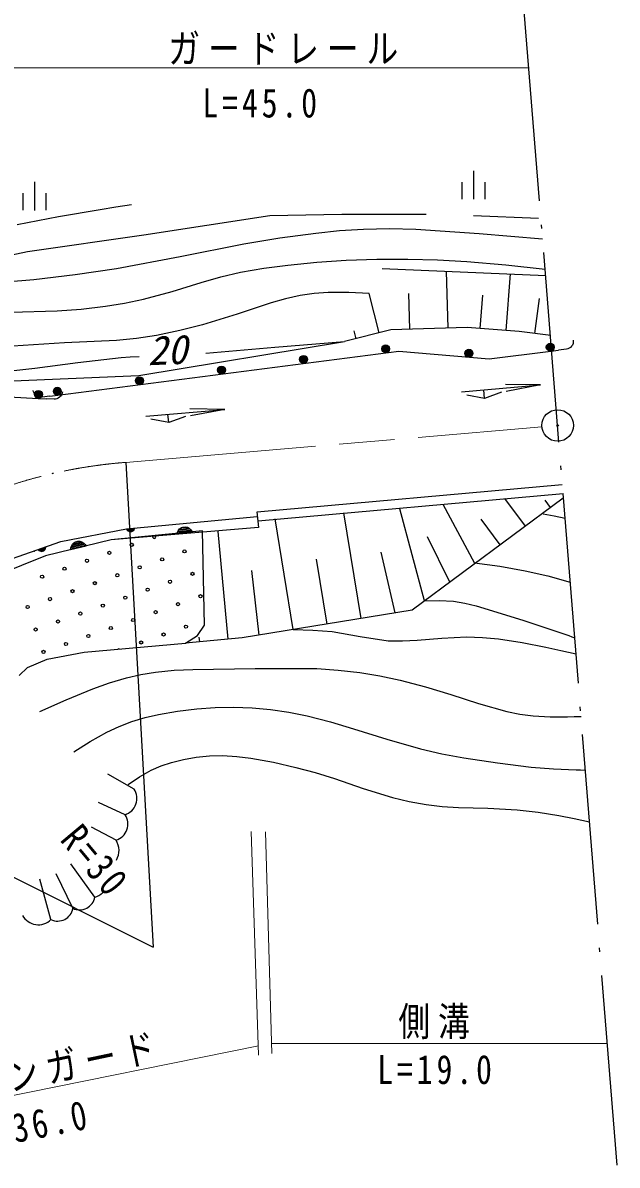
# Model space of a CAD drawing. Units: millimetres, scale not verified. Extents: x 67898 to 707898, y 1591 to 361591.
# Drawn here: x 511974 to 549456, y 243115 to 315153 of the extents above; entities that cross this region are included whole.
import ezdxf
from ezdxf.enums import TextEntityAlignment as Align

# ---------------------------------------------------------------- set-up
doc = ezdxf.new("R2010")
doc.units = ezdxf.units.MM
doc.header["$LTSCALE"] = 1000
doc.linetypes.add('CHAIN', pattern=[18.5, 12, -1.5, 3.5, -1.5])
doc.linetypes.add('LONG_DASHED_DOTTED', pattern=[15.25, 12, -1.5, 0.25, -1.5])
for name, color, linetype, lineweight in [('M-BGD', 7, 'Continuous', 25), ('M-BMK', 2, 'CHAIN', 13), ('M-BMK-LINE', 2, 'LONG_DASHED_DOTTED', 25), ('M-BMK-SRVR', 3, 'Continuous', 25), ('M-OTRS', 6, 'Continuous', 25), ('M-STR-HTXT', 7, 'Continuous', 13)]:
    doc.layers.add(name, color=color, linetype=linetype, lineweight=lineweight)
doc.styles.add('ＭＳ ゴシック', font='')
doc.styles.get('ＭＳ ゴシック').set_extended_font_data('MS Gothic')

msp = doc.modelspace()

# ---------------------------------------------------------------- linework, layer by layer
at = {"layer": 'M-BGD'}
for p, q in [((540387, 305826), (540387, 304026)), ((512702, 305127), (512702, 303327)), ((539667, 305110), (539667, 304030)), ((541107, 305110), (541107, 304030)), ((511982, 304412), (511982, 303332)), ((513422, 304412), (513422, 303332)), ((514218, 302936), (516854, 303386)), ((516854, 303386), (517834, 303544)), ((517834, 303544), (518823, 303703)), ((511607, 302429), (514218, 302936)), ((519602, 301782), (527549, 303004)), ((527549, 303004), (532090, 303092)), ((532090, 303092), (537418, 303092)), ((540387, 303004), (544492, 302830)), ((530446, 301874), (528180, 301564)), ((531946, 302028), (530446, 301874)), ((533449, 302123), (531946, 302028)), ((535103, 302156), (533449, 302123)), ((536750, 302129), (535103, 302156)), ((540756, 301854), (536750, 302129)), ((544755, 301520), (540756, 301854)), ((512266, 300734), (519602, 301782)), ((525912, 301193), (521904, 300389)), ((528180, 301564), (525912, 301193)), ((506502, 299511), (512266, 300734)), ((521904, 300389), (517888, 299646)), ((525707, 299425), (527183, 299680)), ((527183, 299680), (528679, 299878)), ((528679, 299878), (530517, 300061)), ((530517, 300061), (532371, 300185)), ((532371, 300185), (534309, 300253)), ((534309, 300253), (536260, 300260)), ((536260, 300260), (538118, 300210)), ((538118, 300210), (539974, 300101)), ((539974, 300101), (542444, 299882)), ((542444, 299882), (544908, 299624)), ((515280, 299269), (512661, 298952)), ((517888, 299646), (515280, 299269)), ((523216, 298771), (524455, 299128)), ((524455, 299128), (525707, 299425)), ((534640, 299667), (544968, 299220)), ((538799, 295905), (538688, 299491)), ((542461, 295756), (542730, 299317)), ((512661, 298952), (510880, 298798)), ((521400, 298216), (523216, 298771)), ((518386, 297470), (519579, 297722)), ((519579, 297722), (521400, 298216)), ((528545, 297758), (527631, 297504)), ((529463, 297951), (528545, 297758)), ((530353, 298078), (529463, 297951)), ((531238, 298143), (530353, 298078)), ((532535, 298144), (531238, 298143)), ((533824, 298085), (532535, 298144)), ((534454, 295607), (533824, 298085)), ((536390, 295831), (536320, 298090)), ((540822, 295880), (540981, 297985)), ((544273, 295570), (544548, 297766)), ((511213, 296906), (514138, 296991)), ((514138, 296991), (515661, 297105)), ((515661, 297105), (517190, 297279)), ((517190, 297279), (518386, 297470)), ((527631, 297504), (525486, 296774)), ((523310, 296098), (521867, 295742)), ((525486, 296774), (523310, 296098)), ((520398, 295441), (519142, 295249)), ((521867, 295742), (520398, 295441)), ((535186, 295793), (532256, 295049)), ((532989, 295235), (532863, 295730)), ((540003, 295942), (535186, 295793)), ((543280, 295694), (540003, 295942)), ((545266, 295446), (543280, 295694)), ((514610, 294966), (511346, 294758)), ((517870, 295114), (514610, 294966)), ((519142, 295249), (517870, 295114)), ((519284, 292908), (532256, 295049)), ((523505, 294312), (527872, 294708)), ((527872, 294708), (532256, 295049)), ((546514, 294688), (546428, 294632)), ((546585, 294763), (546514, 294688)), ((546634, 294835), (546585, 294763)), ((546676, 294941), (546634, 294835)), ((546692, 295046), (546676, 294941)), ((546690, 295139), (546692, 295046)), ((514182, 291672), (535683, 294453)), ((515444, 293734), (518169, 294041)), ((518169, 294041), (518736, 294082)), ((518736, 294082), (519313, 294118)), ((535683, 294453), (541393, 293956)), ((541393, 293956), (545266, 294453)), ((545266, 294453), (545762, 294516)), ((546258, 294580), (545762, 294516)), ((546344, 294598), (546258, 294580)), ((546428, 294632), (546344, 294598)), ((511409, 293235), (512722, 293368)), ((512722, 293368), (515444, 293734)), ((509154, 292491), (519284, 292908)), ((502215, 292069), (512940, 291473)), ((512648, 291892), (512630, 291975)), ((512686, 291794), (512648, 291892)), ((512744, 291715), (512686, 291794)), ((514451, 291798), (514415, 291697)), ((514466, 291889), (514451, 291798)), ((539647, 291873), (544626, 292322)), ((541089, 291471), (541041, 291999)), ((542157, 291869), (541089, 291471)), ((544626, 292322), (542415, 292354)), ((544626, 292322), (542456, 291896)), ((512819, 291642), (512744, 291715)), ((512901, 291592), (512819, 291642)), ((512997, 291554), (512901, 291592)), ((512940, 291473), (513439, 291446)), ((513089, 291541), (512997, 291554)), ((513190, 291544), (513089, 291541)), ((513686, 291608), (513190, 291544)), ((513939, 291418), (513439, 291446)), ((513686, 291608), (514182, 291672)), ((514026, 291421), (513939, 291418)), ((514115, 291438), (514026, 291421)), ((514210, 291478), (514115, 291438)), ((514293, 291538), (514210, 291478)), ((514354, 291600), (514293, 291538)), ((514415, 291697), (514354, 291600)), ((541089, 291471), (539966, 291671)), ((519732, 290358), (524715, 290772)), ((521171, 289946), (521127, 290474)), ((522242, 290336), (521171, 289946)), ((524715, 290772), (522503, 290819)), ((524715, 290772), (522541, 290361)), ((521171, 289946), (520050, 290154)), ((518466, 287434), (520201, 256865)), ((526760, 284324), (545995, 286046)), ((546048, 285448), (526813, 283727)), ((546048, 285174), (536518, 278113)), ((540489, 281055), (538489, 284774)), ((543665, 283409), (542373, 285154)), ((545254, 284585), (544911, 285048)), ((518503, 283241), (526756, 284015)), ((526722, 284321), (526831, 283338)), ((529026, 276891), (527886, 283878)), ((533307, 277589), (532219, 284259)), ((537312, 278702), (535744, 284500)), ((542077, 282232), (540869, 283863)), ((544792, 284196), (545479, 284068)), ((545479, 284068), (546172, 283922)), ((514379, 282454), (518503, 283241)), ((526831, 283338), (517542, 282548)), ((523296, 283112), (517542, 282548)), ((518509, 283242), (519007, 283288)), ((518533, 283186), (518509, 283242)), ((518997, 283256), (518524, 283212)), ((518567, 283141), (518533, 283186)), ((518539, 283182), (518988, 283224)), ((518972, 283191), (518562, 283153)), ((518621, 283090), (518567, 283141)), ((518588, 283124), (518950, 283158)), ((518923, 283124), (518622, 283095)), ((518925, 283119), (518873, 283084)), ((518968, 283178), (518925, 283119)), ((518992, 283229), (518968, 283178)), ((519007, 283288), (518992, 283229)), ((521718, 283019), (521768, 283121)), ((521760, 283095), (522579, 283165)), ((521768, 283121), (521855, 283238)), ((522529, 283223), (521804, 283161)), ((521855, 283238), (521960, 283308)), ((521859, 283229), (522462, 283280)), ((521960, 283308), (522074, 283355)), ((522339, 283332), (521968, 283301)), ((522074, 283355), (522228, 283368)), ((522228, 283368), (522348, 283341)), ((522348, 283341), (522463, 283290)), ((522463, 283290), (522570, 283189)), ((522570, 283189), (522638, 283097)), ((523440, 277162), (523296, 283112)), ((510552, 281108), (514379, 282454)), ((517542, 282548), (513405, 281533)), ((517542, 282548), (513405, 281533)), ((515105, 282272), (515693, 282416)), ((515193, 282365), (515298, 282430)), ((515564, 282449), (515202, 282360)), ((515298, 282430), (515449, 282467)), ((515449, 282467), (515572, 282458)), ((515572, 282458), (515693, 282426)), ((515693, 282426), (515814, 282343)), ((518678, 283066), (518621, 283090)), ((518739, 283052), (518678, 283066)), ((518683, 283070), (518868, 283087)), ((518816, 283060), (518739, 283052)), ((518873, 283084), (518816, 283060)), ((521688, 282901), (521718, 283019)), ((522685, 282985), (521688, 282901)), ((521708, 282965), (522655, 283045)), ((522624, 283106), (521728, 283029)), ((522638, 283097), (522685, 282985)), ((524920, 276284), (524287, 283082)), ((538900, 279878), (537491, 282729)), ((512930, 281944), (513402, 282110)), ((512967, 281896), (512930, 281944)), ((513400, 282077), (512952, 281919)), ((513011, 281860), (512967, 281896)), ((512974, 281894), (513399, 282043)), ((513391, 282007), (513003, 281871)), ((513075, 281825), (513011, 281860)), ((513035, 281849), (513378, 281970)), ((513360, 281930), (513075, 281830)), ((513137, 281815), (513075, 281825)), ((513199, 281816), (513137, 281815)), ((513141, 281820), (513316, 281882)), ((513272, 281842), (513199, 281816)), ((513321, 281879), (513272, 281842)), ((513363, 281926), (513321, 281879)), ((513391, 281994), (513363, 281926)), ((513402, 282049), (513391, 281994)), ((513402, 282110), (513402, 282049)), ((515959, 282160), (514988, 281921)), ((514988, 281921), (515000, 282042)), ((514998, 281988), (515920, 282214)), ((515000, 282042), (515032, 282151)), ((515881, 282269), (515007, 282055)), ((515028, 282124), (515827, 282320)), ((515032, 282151), (515101, 282281)), ((515769, 282370), (515062, 282197)), ((515101, 282281), (515193, 282365)), ((515814, 282343), (515895, 282262)), ((515895, 282262), (515959, 282160)), ((535448, 277939), (534572, 281781)), ((513405, 281533), (509231, 279878)), ((513405, 281533), (509231, 279878)), ((531167, 277240), (530498, 281337)), ((540455, 281098), (542057, 280880)), ((526885, 276542), (526414, 280608)), ((542057, 280880), (543647, 280603)), ((543647, 280603), (545077, 280272)), ((545077, 280272), (546496, 279887)), ((536518, 278113), (525815, 276367)), ((537312, 278702), (538223, 278719)), ((538223, 278719), (539137, 278676)), ((539137, 278676), (539853, 278564)), ((539853, 278564), (540560, 278393)), ((540560, 278393), (543499, 277476)), ((543499, 277476), (546404, 276507)), ((522988, 276522), (523440, 277162)), ((529026, 276891), (530258, 276856)), ((530258, 276856), (531483, 276760)), ((531483, 276760), (533241, 276444)), ((515843, 275469), (522236, 276034)), ((522236, 276034), (522988, 276522)), ((525815, 276367), (522236, 276034)), ((523131, 276117), (523103, 276422)), ((533241, 276444), (535016, 276187)), ((535016, 276187), (535926, 276171)), ((535926, 276171), (536848, 276215)), ((536848, 276215), (538401, 276356)), ((538401, 276356), (539952, 276435)), ((539952, 276435), (540959, 276396)), ((540959, 276396), (541966, 276297)), ((541966, 276297), (543472, 276066)), ((543472, 276066), (544963, 275778)), ((546404, 276507), (546592, 276439)), ((546592, 276439), (546779, 276371)), ((513511, 275018), (515843, 275469)), ((544963, 275778), (545909, 275574)), ((545909, 275574), (546861, 275358)), ((511744, 274003), (512270, 274492)), ((512270, 274492), (513511, 275018)), ((517446, 273537), (518520, 273854)), ((518520, 273854), (519422, 274061)), ((519422, 274061), (520345, 274211)), ((520345, 274211), (521514, 274324)), ((521514, 274324), (522702, 274378)), ((522702, 274378), (526623, 274438)), ((526623, 274438), (530523, 274437)), ((530523, 274437), (531871, 274341)), ((531871, 274341), (533222, 274184)), ((533222, 274184), (534494, 273972)), ((534494, 273972), (535761, 273700)), ((514701, 272467), (516387, 273162)), ((516387, 273162), (517446, 273537)), ((535761, 273700), (537363, 273281)), ((537363, 273281), (538962, 272800)), ((513046, 271720), (514701, 272467)), ((538962, 272800), (540721, 272236)), ((520526, 271544), (521731, 271745)), ((521731, 271745), (522954, 271887)), ((522954, 271887), (524109, 271970)), ((524109, 271970), (525267, 271994)), ((525267, 271994), (526429, 271948)), ((526429, 271948), (527587, 271841)), ((527587, 271841), (528747, 271674)), ((528747, 271674), (529896, 271448)), ((540721, 272236), (542502, 271728)), ((542502, 271728), (543319, 271560)), ((518040, 270786), (518849, 271100)), ((518849, 271100), (519679, 271351)), ((519679, 271351), (520526, 271544)), ((529896, 271448), (531368, 271073)), ((531368, 271073), (532821, 270641)), ((543319, 271560), (544157, 271451)), ((544157, 271451), (545232, 271392)), ((545232, 271392), (546326, 271393)), ((546326, 271393), (546749, 271402)), ((546749, 271402), (547182, 271413)), ((516214, 269827), (517264, 270419)), ((517264, 270419), (518040, 270786)), ((532821, 270641), (534928, 269980)), ((515196, 269183), (516214, 269827)), ((534928, 269980), (537052, 269377)), ((521345, 268515), (522116, 268707)), ((522116, 268707), (522908, 268841)), ((522908, 268841), (523736, 268921)), ((523736, 268921), (524566, 268940)), ((524566, 268940), (525466, 268889)), ((525466, 268889), (526359, 268779)), ((526359, 268779), (527776, 268519)), ((537052, 269377), (538403, 269061)), ((538403, 269061), (539777, 268802)), ((539777, 268802), (541904, 268480)), ((519325, 267600), (520059, 268018)), ((520059, 268018), (520690, 268294)), ((520690, 268294), (521345, 268515)), ((527776, 268519), (529191, 268198)), ((529191, 268198), (530416, 267878)), ((541904, 268480), (544038, 268218)), ((544038, 268218), (545450, 268099)), ((545450, 268099), (546863, 268041)), ((546863, 268041), (547152, 268035)), ((547152, 268035), (547451, 268032)), ((518985, 266830), (517332, 267766)), ((518622, 267129), (519325, 267600)), ((530416, 267878), (531623, 267500)), ((531623, 267500), (533444, 266877)), ((533444, 266877), (535297, 266306)), ((518417, 265217), (516735, 265993)), ((535297, 266306), (536345, 266051)), ((536345, 266051), (537403, 265856)), ((537403, 265856), (538413, 265738)), ((502525, 265714), (520201, 256865)), ((538413, 265738), (539441, 265679)), ((539441, 265679), (541300, 265627)), ((541300, 265627), (543152, 265515)), ((543152, 265515), (544469, 265366)), ((544469, 265366), (545781, 265156)), ((545781, 265156), (546743, 264972)), ((517850, 263603), (516296, 264440)), ((546743, 264972), (547713, 264769)), ((516516, 260019), (515002, 262110)), ((513747, 258605), (513050, 261154)), ((515132, 259312), (514066, 261493))]:
    msp.add_line(p, q, dxfattribs=at)
for centre, radius in [((534855, 294597), 249), ((534855, 294597), 220), ((534855, 294597), 191), ((534855, 294597), 161), ((534855, 294597), 132), ((534855, 294597), 97.5), ((534855, 294597), 67.5), ((534855, 294597), 38.7), ((545235, 294699), 249), ((545235, 294699), 220), ((545235, 294699), 191), ((545235, 294699), 161), ((545235, 294699), 132), ((545235, 294699), 97.5), ((545235, 294699), 67.5), ((545235, 294699), 38.7), ((545235, 294699), 7.5), ((529679, 293927), 249), ((529679, 293927), 220), ((529679, 293927), 191), ((529679, 293927), 161), ((529679, 293927), 132), ((529679, 293927), 97.5), ((529679, 293927), 67.5), ((529679, 293927), 38.7), ((529679, 293927), 7.5), ((534855, 294597), 7.5), ((540105, 294318), 249), ((540105, 294318), 220), ((540105, 294318), 191), ((540105, 294318), 161), ((540105, 294318), 132), ((540105, 294318), 97.5), ((540105, 294318), 67.5), ((540105, 294318), 38.7), ((540105, 294318), 7.5), ((524502, 293258), 249), ((524502, 293258), 220), ((524502, 293258), 191), ((524502, 293258), 161), ((524502, 293258), 132), ((524502, 293258), 97.5), ((524502, 293258), 67.5), ((524502, 293258), 38.7), ((524502, 293258), 7.5), ((519326, 292588), 249), ((519326, 292588), 220), ((519326, 292588), 191), ((519326, 292588), 161), ((519326, 292588), 132), ((519326, 292588), 97.5), ((519326, 292588), 67.5), ((519326, 292588), 38.7), ((519326, 292588), 7.5), ((512954, 291722), 249), ((512954, 291722), 220), ((512954, 291722), 191), ((512954, 291722), 161), ((512954, 291722), 132), ((512954, 291722), 97.5), ((512954, 291722), 67.5), ((512954, 291722), 38.7), ((514150, 291919), 249), ((514150, 291919), 220), ((514150, 291919), 191), ((514150, 291919), 161), ((514150, 291919), 132), ((514150, 291919), 97.5), ((514150, 291919), 67.5), ((514150, 291919), 38.7), ((514150, 291919), 7.5), ((512954, 291722), 7.5), ((545702, 289762), 30), ((517429, 281730), 99.5), ((518843, 282232), 99.5), ((522172, 281822), 99.5), ((516015, 281229), 99.5), ((520758, 281320), 99.5), ((513188, 280226), 99.5), ((514602, 280727), 99.5), ((517931, 280317), 99.5), ((519344, 280818), 99.5), ((522673, 280408), 99.5), ((516517, 279815), 99.5), ((521260, 279906), 99.5), ((513690, 278812), 99.5), ((515103, 279314), 99.5), ((518432, 278903), 99.5), ((519846, 279405), 99.5), ((523175, 278994), 99.5), ((512276, 278310), 99.5), ((517019, 278401), 99.5), ((520348, 277991), 99.5), ((521761, 278493), 99.5), ((514191, 277398), 99.5), ((515605, 277900), 99.5), ((518934, 277489), 99.5), ((512778, 276897), 99.5), ((517520, 276988), 99.5), ((520849, 276577), 99.5), ((522263, 277079), 99.5), ((514693, 275985), 99.5), ((516107, 276486), 99.5), ((519436, 276076), 99.5), ((513279, 275483), 99.5)]:
    msp.add_circle(centre, radius, dxfattribs=at)
for centre, radius, start, end in [((520846, 256452), 31074, 102.89981, 103.11142), ((520256, 282734), 99.5, 131.8754, 59.32333), ((512690, 281889), 49.8, 232.55878, 346.20276), ((518022, 275574), 99.5, 66.23053, 123.85443), ((518096, 266236), 1069, 287.48538, 33.74559), ((517529, 264623), 1069, 287.48538, 33.74559), ((516844, 262958), 1195, 329.81586, 32.71372), ((516177, 261165), 1195, 286.45351, 313.19212), ((515558, 260184), 971, 243.92744, 350.18765), ((512948, 259407), 1132, 208.6507, 314.91089), ((514174, 259477), 971, 243.92744, 350.18765)]:
    msp.add_arc(centre, radius, start, end, dxfattribs=at)
at = {"layer": 'M-BMK'}
msp.add_line((518466, 287434), (544705, 289677), dxfattribs=at)
for start, end in [(94.39319, 101.63028), (104.38095, 114.53729)]:
    msp.add_arc((520846, 256452), 31074, start, end, dxfattribs=at)
at = {"layer": 'M-BMK-LINE'}
msp.add_line((549456, 243115), (542592, 328397), dxfattribs=at)
at = {"layer": 'M-BMK-SRVR'}
msp.add_circle((545702, 289762), 995, dxfattribs=at)
at = {"layer": 'M-OTRS'}
for radius in [49.8, 1.5]:
    msp.add_circle((545702, 289762), radius, dxfattribs=at)
at = {"layer": 'M-STR-HTXT'}
for p, q in [((502140, 312325), (543886, 312325)), ((526383, 264165), (526845, 250048)), ((527284, 264140), (527670, 250164)), ((548839, 250786), (527653, 250786)), ((497886, 244802), (526826, 250635))]:
    msp.add_line(p, q, dxfattribs=at)

# ---------------------------------------------------------------- texts
at = {"layer": 'M-BGD', "style": 'ＭＳ ゴシック', "oblique": 15}
msp.add_text('20', height=1833, rotation=2.3, dxfattribs=at).set_placement((519887, 293008), align=Align.BOTTOM_LEFT)
at = {"layer": 'M-BGD', "insert": (514237, 263592), "char_height": 1833, "attachment_point": 7, "rotation": 309.9, "style": 'ＭＳ ゴシック'}
msp.add_mtext('\\T1.25;\\W0.8;R=30', dxfattribs=at)
at = {"layer": 'M-STR-HTXT', "char_height": 1833, "attachment_point": 7, "style": 'ＭＳ ゴシック'}
for s, insert in [('\\T1.25;\\W0.8;ガードレール', (521150, 312511)), ('\\T1.25;\\W0.8;L=45.0', (523297, 309156)), ('\\T1.25;\\W0.8;側溝', (535657, 251058)), ('\\T1.25;\\W0.8;L=19.0', (534324, 248203))]:
    msp.add_mtext(s, dxfattribs=dict(at, insert=insert))
for s, insert, rotation in [('\\T1.25;\\W0.8;ストンガード', (506306, 246615), 11.9), ('\\T1.25;\\W0.8;L=36.0', (509055, 244003), 11.1)]:
    msp.add_mtext(s, dxfattribs=dict(at, insert=insert, rotation=rotation))

doc.saveas('drawing.dxf')
